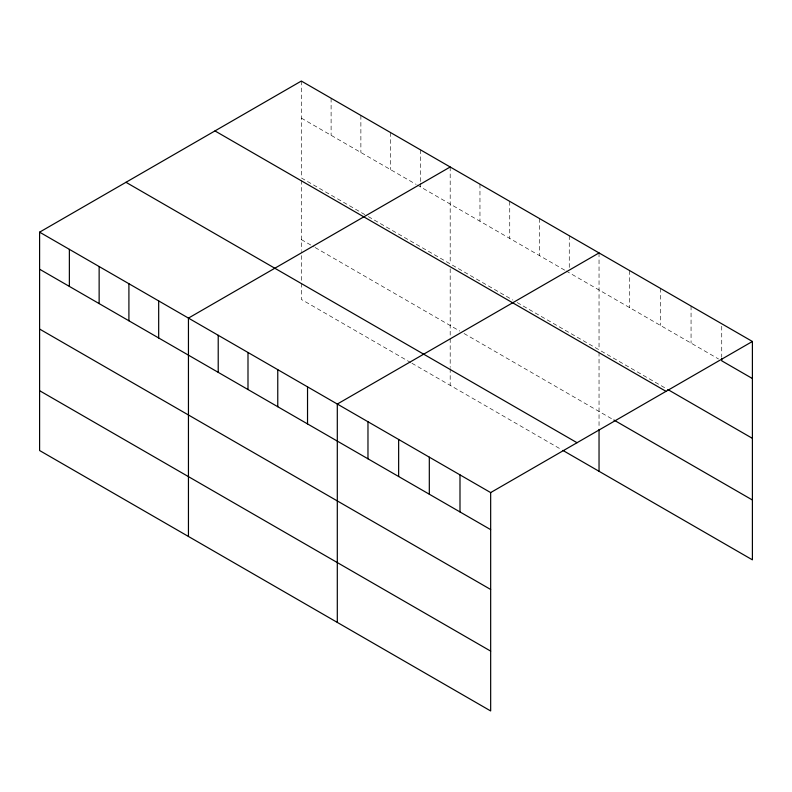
<?xml version="1.0" encoding="UTF-8"?>
<svg xmlns="http://www.w3.org/2000/svg" width="792" height="792" viewBox="0 0 792 792"><rect width="100%" height="100%" fill="white"/><g stroke="black" fill="none" stroke-linecap="round" stroke-linejoin="round"><path stroke-width="0.59" stroke-dasharray="3.96 2.97" d="M301.336 81.051L301.336 177.943L367.26 215.998M301.336 118.107L416.166 184.407M417.226 185.021L565.013 270.339M566.082 270.953L718.552 358.984M368.32 216.612L512.919 300.089M517.176 302.544L666.725 388.892M301.336 239.58L314.097 246.946M315.157 247.559L459.756 331.046M464.013 333.501L612.79 419.394M410.85 362.637L301.336 299.416L301.336 251.549M411.909 363.251L561.825 449.807M721.73 326.235L721.73 357.113M691.06 306.058L691.06 343.104M660.379 288.347L660.379 325.403M629.709 270.636L629.709 307.692M599.039 252.935L599.039 349.817M599.039 352.282L599.039 428.215M569.27 235.749L569.27 267.854M539.5 218.552L539.5 255.608M509.731 201.366L509.731 238.422M479.962 184.18L479.962 221.235M450.193 166.993L450.193 263.875M450.193 268.805L450.193 337.491M450.193 338.679L450.193 367.399M450.193 368.597L450.193 385.348M420.423 149.807L420.423 181.922M420.423 183.15L420.423 186.863M390.644 132.62L390.644 169.666M360.875 115.434L360.875 152.48M331.106 98.248L331.106 135.293M301.336 180.408L301.336 250.351"/><path stroke-width="1.19" d="M39.6 232.165L490.664 492.584L490.664 710.949L39.6 450.529L39.6 232.165L301.336 81.051L752.4 341.471L752.4 559.835L562.894 450.42M450.193 166.993L188.446 318.107L188.446 536.461M599.039 252.935L337.303 404.049L337.303 622.403M490.664 492.584L752.4 341.471M752.4 378.526L721.73 360.815L721.73 358.35M667.785 389.506L752.4 438.352M214.969 130.928L666.023 391.337M613.849 420.007L752.4 500M125.977 182.299L577.031 442.718M39.6 269.221L490.664 529.64M39.6 329.056L490.664 589.466M39.6 390.694L490.664 651.113M599.039 429.403L599.039 471.29M459.994 474.883L459.994 511.929M429.313 457.172L429.313 494.218M398.643 439.461L398.643 476.517M367.973 421.75L367.973 458.806M307.534 386.862L307.534 423.908M277.764 369.666L277.764 406.722M247.995 352.48L247.995 389.535M218.216 335.293L218.216 372.349M158.677 300.92L158.677 337.976M128.908 283.734L128.908 320.78M99.139 266.548L99.139 303.593M69.369 249.361L69.369 286.407"/></g></svg>
